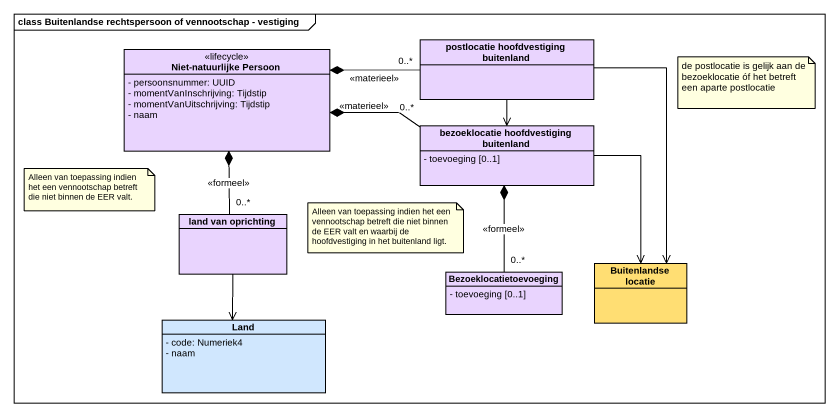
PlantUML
@startuml
mainframe class Buitenlandse rechtspersoon of vennootschap - vestiging
hide circle
hide empty members
skinparam classAttributeIconSize 0
class "Niet-natuurlijke Persoon" as Niet_natuurlijke_Persoon <<lifecycle>> #E9D4FE {
  - persoonsnummer: UUID
  - momentVanInschrijving: Tijdstip
  - momentVanUitschrijving: Tijdstip
  - naam
}
class "postlocatie hoofdvestiging buitenland" as postlocatie_hoofdvestiging #E9D4FE
class "bezoeklocatie hoofdvestiging buitenland" as bezoeklocatie #E9D4FE {
  - toevoeging [0..1]
}
class "land van oprichting" as land_van_oprichting #E9D4FE
class Bezoeklocatietoevoeging #E9D4FE {
  - toevoeging [0..1]
}
class "Buitenlandse locatie" as Buitenlandse_locatie #FFDE73
class Land #D0E7FE {
  - code: Numeriek4
  - naam
}
postlocatie_hoofdvestiging "0..*" -left-* Niet_natuurlijke_Persoon : <<materieel>>
postlocatie_hoofdvestiging --> bezoeklocatie
postlocatie_hoofdvestiging --> Buitenlandse_locatie
bezoeklocatie "0..*" -left-* Niet_natuurlijke_Persoon : <<materieel>>
bezoeklocatie --> Buitenlandse_locatie
land_van_oprichting "0..*" -up-* Niet_natuurlijke_Persoon : <<formeel>>
land_van_oprichting --> Land
Bezoeklocatietoevoeging "0..*" -up-* bezoeklocatie : <<formeel>>
note as N1
  de postlocatie is gelijk aan de bezoeklocatie óf het betreft een aparte postlocatie
end note
note as N2
  Alleen van toepassing indien het een vennootschap betreft die niet binnen de EER valt.
end note
note as N3
  Alleen van toepassing indien het een vennootschap betreft die niet binnen de EER valt en waarbij de hoofdvestiging in het buitenland ligt.
end note
@enduml
